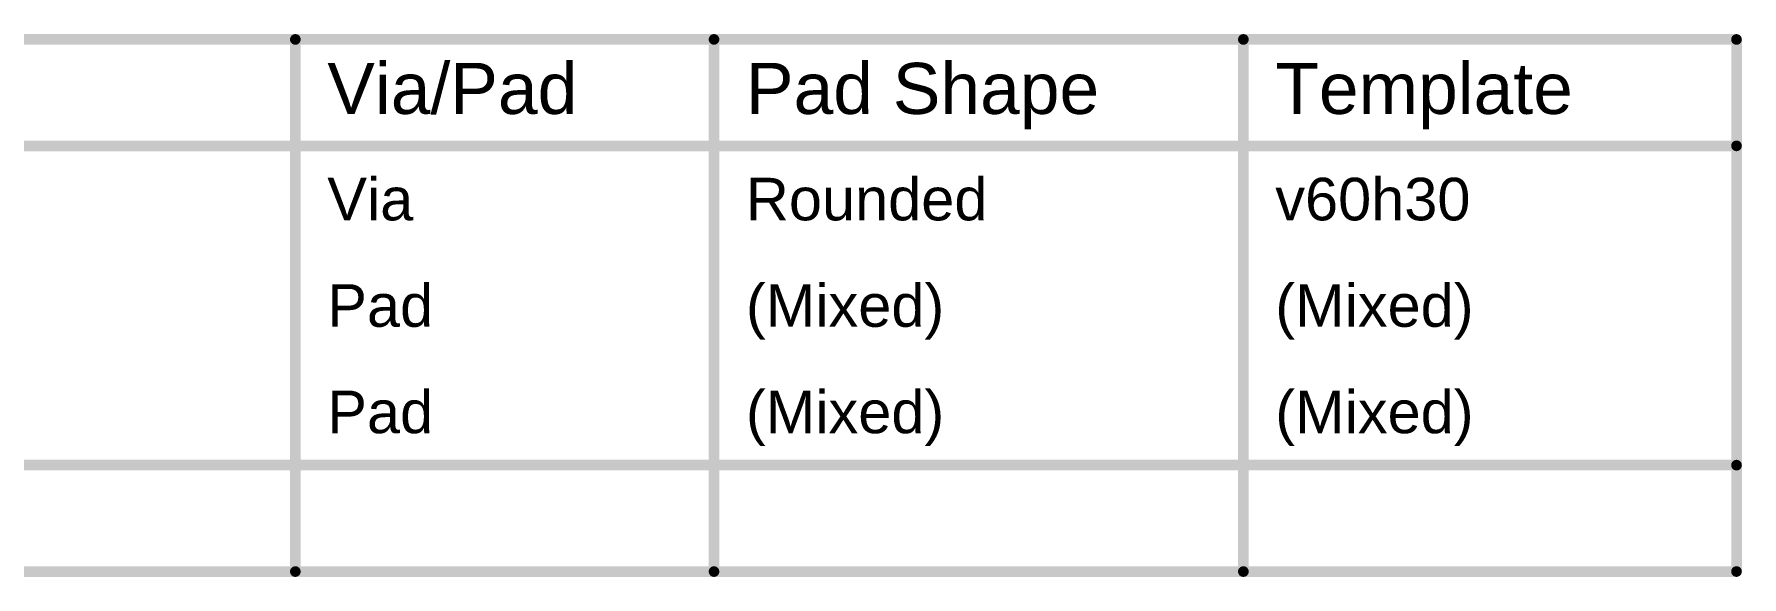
# Model space of a CAD drawing. Header units: inches. Extents: x -115 to 191, y -11 to 41.
# Drawn here: x 129.7 to 190.8, y 21.8 to 41.2 of the extents above; entities that cross this region are included whole.
import ezdxf

# ---------------------------------------------------------------- set-up
doc = ezdxf.new("R2010")
doc.units = ezdxf.units.IN
doc.layers.add('Drill Drawing', color=1, linetype='Continuous')
doc.styles.add('Arial', font='', dxfattribs={"height": 0.2})
doc.styles.get('Arial').set_extended_font_data('Arial')

msp = doc.modelspace()

# ---------------------------------------------------------------- linework, layer by layer
at = {"layer": 'Drill Drawing'}
for points in [[(12.591, 41.021, 0.381, 0.381, 0), (190.648, 41.021, 0.381, 0.381, 0)], [(139.074, 21.971, 0.381, 0.381, 0), (139.074, 41.021, 0.381, 0.381, 0)], [(154.056, 21.971, 0.381, 0.381, 0), (154.056, 41.021, 0.381, 0.381, 0)], [(172.999, 21.971, 0.381, 0.381, 0), (172.999, 41.021, 0.381, 0.381, 0)], [(190.648, 21.971, 0.381, 0.381, 0), (190.648, 41.021, 0.381, 0.381, 0)], [(12.591, 37.211, 0.381, 0.381, 0), (190.648, 37.211, 0.381, 0.381, 0)], [(12.591, 25.781, 0.381, 0.381, 0), (190.648, 25.781, 0.381, 0.381, 0)], [(12.591, 21.971, 0.381, 0.381, 0), (190.648, 21.971, 0.381, 0.381, 0)]]:
    msp.add_lwpolyline(points, format="xyseb", dxfattribs=at)
for points in [[(138.979, 41.021, 0.191, 0.191, 1), (139.169, 41.021, 0.191, 0.191, 1)], [(153.961, 41.021, 0.191, 0.191, 1), (154.151, 41.021, 0.191, 0.191, 1)], [(172.904, 41.021, 0.191, 0.191, 1), (173.095, 41.021, 0.191, 0.191, 1)], [(190.553, 41.021, 0.191, 0.191, 1), (190.743, 41.021, 0.191, 0.191, 1)], [(190.553, 41.021, 0.191, 0.191, 1), (190.743, 41.021, 0.191, 0.191, 1)], [(190.553, 37.211, 0.191, 0.191, 1), (190.743, 37.211, 0.191, 0.191, 1)], [(190.553, 25.781, 0.191, 0.191, 1), (190.743, 25.781, 0.191, 0.191, 1)], [(138.979, 21.971, 0.191, 0.191, 1), (139.169, 21.971, 0.191, 0.191, 1)], [(153.961, 21.971, 0.191, 0.191, 1), (154.151, 21.971, 0.191, 0.191, 1)], [(172.904, 21.971, 0.191, 0.191, 1), (173.095, 21.971, 0.191, 0.191, 1)], [(190.553, 21.971, 0.191, 0.191, 1), (190.743, 21.971, 0.191, 0.191, 1)], [(190.553, 21.971, 0.191, 0.191, 1), (190.743, 21.971, 0.191, 0.191, 1)]]:
    msp.add_lwpolyline(points, format="xyseb", close=True, dxfattribs=at)

# ---------------------------------------------------------------- texts
at = {"layer": 'Drill Drawing', "style": 'Arial'}
for s, height, p in [('Via/Pad', 1.8288, (140.217, 38.354)), ('Pad Shape', 1.8288, (155.199, 38.354)), ('Template', 1.8288, (174.142, 38.354)), ('Via', 1.524, (140.217, 34.544)), ('Rounded', 1.524, (155.199, 34.544)), ('v60h30', 1.524, (174.142, 34.544)), ('Pad', 1.524, (140.217, 30.734)), ('(Mixed)', 1.524, (155.199, 30.734)), ('(Mixed)', 1.524, (174.142, 30.734)), ('Pad', 1.524, (140.217, 26.924)), ('(Mixed)', 1.524, (155.199, 26.924)), ('(Mixed)', 1.524, (174.142, 26.924))]:
    msp.add_text(s, height=height, dxfattribs=at).set_placement(p)

doc.saveas('drawing.dxf')
